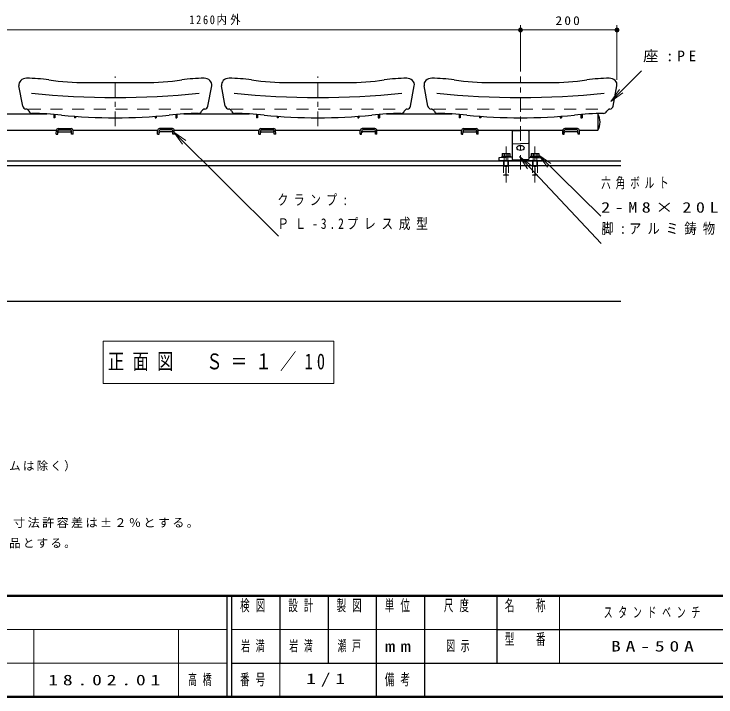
# Model space of a CAD drawing. Units: millimetres on the paper, scale 1:10. Extents: x -365 to 0, y 0 to 257.
# Drawn here: x -282.6 to -137.1, y 0 to 141.6 of the extents above; entities that cross this region are included whole.
import ezdxf

# ---------------------------------------------------------------- set-up
doc = ezdxf.new("R2010")
doc.units = ezdxf.units.MM
for name, pattern in [('USER1', [4.5, 2.5, -2]), ('USER2', [6, 3, -1, 1, -1]), ('USER3', [8, 3, -1, 1, -1, 1, -1])]:
    doc.linetypes.add(name, pattern=pattern)
doc.layers.add('LY_1', color=7, linetype='Continuous', lineweight=25)
doc.layers.add('LY_3', color=7, linetype='Continuous', lineweight=13)
doc.styles.add('ＭＳ ゴシック', font='')
doc.styles.get('ＭＳ ゴシック').set_extended_font_data('MS Gothic')

# ---------------------------------------------------------------- blocks, each defined once
blk = doc.blocks.new('open_arrow')
at = {"color": 0, "linetype": 'Continuous', "lineweight": -2}
blk.add_lwpolyline([(7.5, 1.25), (0, 0), (7.5, -1.25)], dxfattribs=at)
blk = doc.blocks.new('filled_dot')
at = {"color": 0, "linetype": 'Continuous', "lineweight": -2, "const_width": 1.25}
blk.add_lwpolyline([(-0.625, 0, 1), (0.625, 0, 1)], format="xyb", close=True, dxfattribs=at)

msp = doc.modelspace()

# ---------------------------------------------------------------- linework, layer by layer
at = {"layer": 'LY_1', "lineweight": 13}
for p, q in [((-303.6, 138.278), (-177.6, 138.278)), ((-177.6, 129.651), (-177.6, 139.278)), ((-177.6, 138.278), (-157.6, 138.278)), ((-157.6, 127.913), (-157.6, 139.278)), ((-158.849, 123.486), (-152.548, 129.787)), ((-249.458, 117.111), (-227.806, 95.509)), ((-173.81, 112.324), (-160.97, 99.686)), ((-177.805, 112.026), (-160.864, 94.003)), ((-264.1, 73.775), (-264.1, 64.975)), ((-216.3, 73.775), (-264.1, 73.775)), ((-216.3, 64.975), (-216.3, 73.775)), ((-264.1, 64.975), (-216.3, 64.975))]:
    msp.add_line(p, q, dxfattribs=at)
at = {"layer": 'LY_1', "linetype": 'USER2', "lineweight": 13}
for p, q in [((-261.6, 118.361), (-261.6, 128.651)), ((-219.6, 118.361), (-219.6, 128.651)), ((-177.6, 109.331), (-177.6, 128.651)), ((-180.6, 114.099), (-180.6, 106.678)), ((-174.6, 114.099), (-174.6, 106.678))]:
    msp.add_line(p, q, dxfattribs=at)
at = {"layer": 'LY_1'}
for p, q in [((-280.799, 122.491), (-281.579, 126.69)), ((-267.67, 127.378), (-255.53, 127.378)), ((-242.4, 122.491), (-241.62, 126.69)), ((-238.799, 122.491), (-239.579, 126.69)), ((-225.67, 127.378), (-213.53, 127.378)), ((-200.4, 122.491), (-199.62, 126.69)), ((-196.799, 122.491), (-197.579, 126.69)), ((-183.67, 127.378), (-171.53, 127.378)), ((-158.4, 122.491), (-157.62, 126.69)), ((-289.366, 120.878), (-275.833, 120.878)), ((-247.366, 120.878), (-233.833, 120.878)), ((-205.366, 120.878), (-191.833, 120.878)), ((-161.6, 120.878), (-161.6, 117.478)), ((-274.35, 120.781), (-274.35, 120.078)), ((-274.12, 120.078), (-274.35, 120.078)), ((-274.12, 120.763), (-274.12, 120.078)), ((-270.08, 120.402), (-270.08, 120.078)), ((-269.85, 120.078), (-270.08, 120.078)), ((-269.85, 120.385), (-269.85, 120.078)), ((-253.35, 120.385), (-253.35, 120.078)), ((-253.35, 120.078), (-253.12, 120.078)), ((-253.12, 120.402), (-253.12, 120.078)), ((-249.08, 120.763), (-249.08, 120.078)), ((-249.08, 120.078), (-248.85, 120.078)), ((-248.85, 120.781), (-248.85, 120.078)), ((-232.35, 120.781), (-232.35, 120.078)), ((-232.12, 120.078), (-232.35, 120.078)), ((-232.12, 120.763), (-232.12, 120.078)), ((-228.08, 120.402), (-228.08, 120.078)), ((-227.85, 120.078), (-228.08, 120.078)), ((-227.85, 120.385), (-227.85, 120.078)), ((-211.35, 120.385), (-211.35, 120.078)), ((-211.35, 120.078), (-211.12, 120.078)), ((-211.12, 120.402), (-211.12, 120.078)), ((-207.08, 120.763), (-207.08, 120.078)), ((-207.08, 120.078), (-206.85, 120.078)), ((-206.85, 120.781), (-206.85, 120.078)), ((-190.35, 120.781), (-190.35, 120.078)), ((-190.12, 120.078), (-190.35, 120.078)), ((-190.12, 120.763), (-190.12, 120.078)), ((-186.08, 120.402), (-186.08, 120.078)), ((-185.85, 120.078), (-186.08, 120.078)), ((-185.85, 120.385), (-185.85, 120.078)), ((-169.35, 120.385), (-169.35, 120.078)), ((-169.35, 120.078), (-169.12, 120.078)), ((-169.12, 120.402), (-169.12, 120.078)), ((-165.08, 120.763), (-165.08, 120.078)), ((-165.08, 120.078), (-164.85, 120.078)), ((-164.85, 120.781), (-164.85, 120.078)), ((-291.376, 117.478), (-273.829, 117.478)), ((-273.85, 116.666), (-273.829, 117.478)), ((-273.85, 116.658), (-273.53, 116.658)), ((-273.53, 116.658), (-273.511, 117.397)), ((-273.43, 117.843), (-270.77, 117.843)), ((-273.322, 117.158), (-270.878, 117.158)), ((-273.311, 117.592), (-270.888, 117.592)), ((-270.67, 116.658), (-270.688, 117.397)), ((-270.35, 116.658), (-270.67, 116.658)), ((-270.37, 117.478), (-252.834, 117.478)), ((-270.35, 116.666), (-270.37, 117.478)), ((-252.855, 116.658), (-252.535, 116.658)), ((-252.854, 116.666), (-252.834, 117.478)), ((-252.535, 116.658), (-252.516, 117.397)), ((-249.774, 117.843), (-252.435, 117.843)), ((-249.882, 117.158), (-252.327, 117.158)), ((-249.893, 117.592), (-252.316, 117.592)), ((-249.675, 116.658), (-249.693, 117.397)), ((-249.355, 116.658), (-249.675, 116.658)), ((-249.376, 117.478), (-231.829, 117.478)), ((-249.355, 116.666), (-249.375, 117.478)), ((-231.85, 116.666), (-231.829, 117.478)), ((-231.85, 116.658), (-231.53, 116.658)), ((-231.53, 116.658), (-231.511, 117.397)), ((-231.43, 117.843), (-228.77, 117.843)), ((-231.322, 117.158), (-228.878, 117.158)), ((-231.311, 117.592), (-228.888, 117.592)), ((-228.67, 116.658), (-228.688, 117.397)), ((-228.35, 116.658), (-228.67, 116.658)), ((-228.37, 117.478), (-210.834, 117.478)), ((-228.35, 116.666), (-228.37, 117.478)), ((-210.855, 116.658), (-210.535, 116.658)), ((-210.854, 116.666), (-210.834, 117.478)), ((-210.535, 116.658), (-210.516, 117.397)), ((-207.774, 117.843), (-210.435, 117.843)), ((-207.882, 117.158), (-210.327, 117.158)), ((-207.893, 117.592), (-210.316, 117.592)), ((-207.675, 116.658), (-207.693, 117.397)), ((-207.355, 116.658), (-207.675, 116.658)), ((-207.375, 117.478), (-189.829, 117.478)), ((-207.355, 116.666), (-207.375, 117.478)), ((-189.85, 116.666), (-189.829, 117.478)), ((-189.85, 116.658), (-189.53, 116.658)), ((-189.53, 116.658), (-189.511, 117.397)), ((-189.43, 117.843), (-186.77, 117.843)), ((-189.322, 117.158), (-186.878, 117.158)), ((-189.311, 117.592), (-186.888, 117.592)), ((-186.67, 116.658), (-186.688, 117.397)), ((-186.35, 116.658), (-186.67, 116.658)), ((-186.37, 117.478), (-168.834, 117.478)), ((-186.35, 116.666), (-186.37, 117.478)), ((-168.855, 116.658), (-168.535, 116.658)), ((-168.854, 116.666), (-168.834, 117.478)), ((-168.535, 116.658), (-168.516, 117.397)), ((-165.774, 117.843), (-168.435, 117.843)), ((-165.882, 117.158), (-168.327, 117.158)), ((-165.893, 117.592), (-168.316, 117.592)), ((-165.675, 116.658), (-165.693, 117.397)), ((-165.355, 116.658), (-165.675, 116.658)), ((-165.375, 117.478), (-161.6, 117.478)), ((-165.355, 116.666), (-165.375, 117.478)), ((-345.6, 111.178), (-156.8, 111.178)), ((-345.6, 110.178), (-156.8, 110.178)), ((-345.6, 82.078), (-156.8, 82.078))]:
    msp.add_line(p, q, dxfattribs=at)
at = {"layer": 'LY_1', "linetype": 'USER1', "lineweight": 13}
for p, q in [((-279.575, 121.878), (-243.625, 121.878)), ((-237.575, 121.878), (-201.625, 121.878)), ((-195.575, 121.878), (-159.625, 121.878))]:
    msp.add_line(p, q, dxfattribs=at)
at = {"layer": 'LY_1', "color": 4}
for p, q in [((-179.35, 117.478), (-179.35, 111.526)), ((-179.253, 117.381), (-177.6, 117.428)), ((-175.947, 117.381), (-177.6, 117.428)), ((-175.85, 117.478), (-175.85, 111.526)), ((-179.253, 114.756), (-177.6, 114.708)), ((-175.947, 114.756), (-177.6, 114.708)), ((-182.1, 111.683), (-182.1, 111.178)), ((-173.1, 111.178), (-182.1, 111.178)), ((-179.35, 111.905), (-182.004, 111.783)), ((-179.253, 111.426), (-177.6, 111.378)), ((-175.947, 111.426), (-177.6, 111.378)), ((-175.85, 111.905), (-173.195, 111.783)), ((-173.1, 111.683), (-173.1, 111.178))]:
    msp.add_line(p, q, dxfattribs=at)
at = {"layer": 'LY_1', "color": 2}
for p, q in [((-181.5, 112.138), (-181.5, 111.978)), ((-181.5, 112.138), (-179.7, 112.138)), ((-181.39, 112.688), (-179.81, 112.688)), ((-181.39, 112.688), (-181.39, 112.138)), ((-180.995, 112.688), (-180.995, 112.138)), ((-180.205, 112.688), (-180.205, 112.138)), ((-179.81, 112.688), (-179.81, 112.138)), ((-179.7, 112.138), (-179.7, 111.978)), ((-175.5, 112.138), (-175.5, 111.978)), ((-175.5, 112.138), (-173.7, 112.138)), ((-175.39, 112.688), (-173.81, 112.688)), ((-175.39, 112.688), (-175.39, 112.138)), ((-174.995, 112.688), (-174.995, 112.138)), ((-174.205, 112.688), (-174.205, 112.138)), ((-173.81, 112.688), (-173.81, 112.138)), ((-173.7, 112.138), (-173.7, 111.978)), ((-181.5, 111.978), (-179.7, 111.978)), ((-175.5, 111.978), (-173.7, 111.978))]:
    msp.add_line(p, q, dxfattribs=at)
at = {"layer": 'LY_1', "color": 2, "linetype": 'USER1', "lineweight": 13}
for p, q in [((-181, 112.138), (-181, 110.138)), ((-180.2, 112.138), (-180.2, 110.138)), ((-175, 112.138), (-175, 110.138)), ((-174.2, 112.138), (-174.2, 110.138)), ((-181.1, 111.178), (-180.1, 111.178)), ((-181.1, 111.178), (-181.1, 108.228)), ((-180.1, 111.178), (-180.1, 108.228)), ((-175.1, 111.178), (-174.1, 111.178)), ((-175.1, 111.178), (-175.1, 108.228)), ((-174.1, 111.178), (-174.1, 108.228)), ((-181, 110.138), (-180.2, 110.138)), ((-180.65, 109.678), (-180.65, 108.178)), ((-180.65, 109.678), (-180.55, 109.678)), ((-180.55, 109.678), (-180.55, 108.178)), ((-175, 110.138), (-174.2, 110.138)), ((-174.65, 109.678), (-174.65, 108.178)), ((-174.65, 109.678), (-174.55, 109.678)), ((-174.55, 109.678), (-174.55, 108.178)), ((-181.05, 108.178), (-181.1, 108.228)), ((-181.1, 108.228), (-180.65, 108.228)), ((-181.05, 108.178), (-180.65, 108.178)), ((-180.1, 108.228), (-180.55, 108.228)), ((-180.15, 108.178), (-180.55, 108.178)), ((-180.15, 108.178), (-180.1, 108.228)), ((-175.05, 108.178), (-175.1, 108.228)), ((-175.1, 108.228), (-174.65, 108.228)), ((-175.05, 108.178), (-174.65, 108.178)), ((-174.1, 108.228), (-174.55, 108.228)), ((-174.15, 108.178), (-174.55, 108.178)), ((-174.15, 108.178), (-174.1, 108.228))]:
    msp.add_line(p, q, dxfattribs=at)
at = {"layer": 'LY_1', "linetype": 'USER3', "lineweight": 13}
for p, q in [((-180.932, 109.978), (-180.267, 109.978)), ((-174.932, 109.978), (-174.267, 109.978))]:
    msp.add_line(p, q, dxfattribs=at)
at = {"layer": 'LY_1'}
for centre, radius, start, end in [((-280.019, 126.536), 1.742, 89.34245, 133.6012), ((-280.411, 92.394), 35.887, 81.89889, 89.34245), ((-242.788, 92.394), 35.887, 90.65755, 98.10111), ((-243.18, 126.536), 1.742, 46.3988, 90.65755), ((-238.019, 126.536), 1.742, 89.34245, 133.6012), ((-238.411, 92.394), 35.887, 81.89889, 89.34245), ((-200.788, 92.394), 35.887, 90.65755, 98.10111), ((-201.18, 126.536), 1.742, 46.3988, 90.65755), ((-196.019, 126.536), 1.742, 89.34245, 133.6012), ((-196.411, 92.394), 35.887, 81.89889, 89.34245), ((-158.788, 92.394), 35.887, 90.65755, 98.10111), ((-159.18, 126.536), 1.742, 46.3988, 90.65755), ((-280.379, 126.913), 1.221, 133.6012, 190.52268), ((-267.67, 181.906), 54.527, 261.89889, 270), ((-255.53, 181.906), 54.527, 270, 278.10111), ((-242.821, 126.913), 1.221, 349.47732, 46.3988), ((-238.379, 126.913), 1.221, 133.6012, 190.52268), ((-225.67, 181.906), 54.527, 261.89889, 270), ((-213.53, 181.906), 54.527, 270, 278.10111), ((-200.821, 126.913), 1.221, 349.47732, 46.3988), ((-196.379, 126.913), 1.221, 133.6012, 190.52268), ((-183.67, 181.906), 54.527, 261.89889, 270), ((-171.53, 181.906), 54.527, 270, 278.10111), ((-158.821, 126.913), 1.221, 349.47732, 46.3988), ((-261.6, 293.059), 168.78, 264.09354, 275.90646), ((-219.6, 293.059), 168.78, 264.09354, 275.90646), ((-177.6, 293.059), 168.78, 264.09354, 275.90646), ((-280.062, 122.628), 0.75, 190.52268, 265.20415), ((-243.138, 122.628), 0.75, 274.79585, 349.47732), ((-238.062, 122.628), 0.75, 190.52268, 265.20415), ((-201.138, 122.628), 0.75, 274.79585, 349.47732), ((-196.062, 122.628), 0.75, 190.52268, 265.20415), ((-159.138, 122.628), 0.75, 274.79585, 349.47732), ((-280.187, 121.134), 0.75, 23.2147, 85.20415), ((-278.809, 121.725), 0.75, 203.2147, 269.41969), ((-279.496, 53.843), 67.135, 84.24214, 89.41969), ((-243.703, 53.843), 67.135, 90.58031, 95.75786), ((-244.391, 121.725), 0.75, 270.58031, 336.7853), ((-243.012, 121.134), 0.75, 94.79585, 156.7853), ((-238.187, 121.134), 0.75, 23.2147, 85.20415), ((-236.809, 121.725), 0.75, 203.2147, 269.41969), ((-237.496, 53.843), 67.135, 84.24214, 89.41969), ((-201.703, 53.843), 67.135, 90.58031, 95.75786), ((-202.391, 121.725), 0.75, 270.58031, 336.7853), ((-201.012, 121.134), 0.75, 94.79585, 156.7853), ((-196.187, 121.134), 0.75, 23.2147, 85.20415), ((-194.809, 121.725), 0.75, 203.2147, 269.41969), ((-195.496, 53.843), 67.135, 84.24214, 89.41969), ((-159.703, 53.843), 67.135, 90.58031, 95.75786), ((-164.24, 119.178), 3.14, 327.22101, 32.77916), ((-160.391, 121.725), 0.75, 270.58031, 336.7853), ((-159.012, 121.134), 0.75, 94.79585, 156.7853), ((-261.6, 231.329), 111.251, 264.24214, 275.75786), ((-219.6, 231.329), 111.251, 264.24214, 275.75786), ((-177.6, 231.329), 111.251, 264.24214, 275.75786), ((-273.43, 117.443), 0.4, 89.99998, 178.56127), ((-273.322, 116.958), 0.2, 90.00004, 178.56127), ((-273.311, 117.392), 0.2, 90.00004, 178.56127), ((-270.888, 117.392), 0.2, 1.43875, 89.99998), ((-270.878, 116.958), 0.2, 1.43876, 89.99998), ((-270.77, 117.443), 0.4, 1.43875, 89.99998), ((-252.435, 117.443), 0.4, 90.00002, 178.56125), ((-252.327, 116.958), 0.2, 90.00002, 178.56124), ((-252.316, 117.392), 0.2, 90.00002, 178.56125), ((-249.893, 117.392), 0.2, 1.43873, 89.99996), ((-249.882, 116.958), 0.2, 1.43873, 89.99996), ((-249.774, 117.443), 0.4, 1.43873, 90.00002), ((-231.43, 117.443), 0.4, 89.99998, 178.56127), ((-231.322, 116.958), 0.2, 90.00004, 178.56127), ((-231.311, 117.392), 0.2, 90.00004, 178.56127), ((-228.888, 117.392), 0.2, 1.43875, 89.99998), ((-228.878, 116.958), 0.2, 1.43876, 89.99998), ((-228.77, 117.443), 0.4, 1.43875, 89.99998), ((-210.435, 117.443), 0.4, 90.00002, 178.56125), ((-210.327, 116.958), 0.2, 90.00002, 178.56124), ((-210.316, 117.392), 0.2, 90.00002, 178.56125), ((-207.893, 117.392), 0.2, 1.43873, 89.99996), ((-207.882, 116.958), 0.2, 1.43873, 89.99996), ((-207.774, 117.443), 0.4, 1.43873, 90.00002), ((-189.43, 117.443), 0.4, 89.99998, 178.56127), ((-189.322, 116.958), 0.2, 90.00004, 178.56127), ((-189.311, 117.392), 0.2, 90.00004, 178.56127), ((-186.888, 117.392), 0.2, 1.43875, 89.99998), ((-186.878, 116.958), 0.2, 1.43876, 89.99998), ((-186.77, 117.443), 0.4, 1.43875, 89.99998), ((-168.435, 117.443), 0.4, 90.00002, 178.56125), ((-168.327, 116.958), 0.2, 90.00002, 178.56124), ((-168.316, 117.392), 0.2, 90.00002, 178.56125), ((-165.893, 117.392), 0.2, 1.43873, 89.99996), ((-165.882, 116.958), 0.2, 1.43873, 89.99996), ((-165.774, 117.443), 0.4, 1.43873, 90.00002)]:
    msp.add_arc(centre, radius, start, end, dxfattribs=at)
at = {"layer": 'LY_1', "color": 4}
for centre, start, end in [((-179.25, 117.281), 91.63684, 179.99996), ((-175.95, 117.281), 0, 88.36312), ((-179.25, 114.856), 179.99998, 268.36311), ((-175.95, 114.856), 271.63682, 359.99995), ((-182, 111.683), 92.63251, 179.99996), ((-179.25, 111.526), 179.99998, 268.36311), ((-175.95, 111.526), 271.63682, 359.99995), ((-173.2, 111.683), 0, 87.36755)]:
    msp.add_arc(centre, 0.1, start, end, dxfattribs=at)
msp.add_ellipse((-177.6, 113.822), major_axis=(0.75, 0), ratio=0.707123, dxfattribs=at)
at = {"layer": 'LY_3', "lineweight": 50}
for p, q in [((-365, 21), (0, 21)), ((-365, 0), (0, 0))]:
    msp.add_line(p, q, dxfattribs=at)
at = {"layer": 'LY_3', "color": 211, "lineweight": 25}
for p, q in [((-238.5, 21), (-238.5, 0)), ((-237.5, 21), (-237.5, 0)), ((-227.5, 21), (-227.5, 7)), ((-217.5, 21), (-217.5, 7)), ((-207.5, 21), (-207.5, 0)), ((-197.5, 21), (-197.5, 7)), ((-182.5, 21), (-182.5, 7)), ((-182.5, 14), (-70, 14)), ((-237.5, 7), (0, 7))]:
    msp.add_line(p, q, dxfattribs=at)
at = {"layer": 'LY_3'}
for p, q in [((-169.5, 21), (-169.5, 7)), ((-365, 14), (-238.5, 14)), ((-278.5, 14), (-278.5, 0)), ((-248.5, 14), (-248.5, 0)), ((-237.5, 14), (-182.5, 14)), ((-365, 7), (-238.5, 7)), ((-227.5, 7), (-227.5, 0))]:
    msp.add_line(p, q, dxfattribs=at)
at = {"layer": 'LY_3', "lineweight": 25}
msp.add_line((-197.5, 7), (-197.5, 0), dxfattribs=at)

# ---------------------------------------------------------------- block references
at = {"layer": 'LY_1', "lineweight": 13, "xscale": 0.4, "yscale": 0.4}
for name, p, rotation in [('filled_dot', (-177.6, 138.278), 180), ('filled_dot', (-157.6, 138.278), 180), ('open_arrow', (-158.849, 123.486), 45), ('open_arrow', (-249.458, 117.111), 315.1), ('open_arrow', (-177.805, 112.026), 313.2), ('open_arrow', (-173.81, 112.324), 315.5)]:
    msp.add_blockref(name, p, dxfattribs=dict(at, rotation=rotation))
msp.add_blockref('filled_dot', (-177.6, 138.278), dxfattribs=at)

# ---------------------------------------------------------------- texts
at = {"layer": 'LY_1', "style": 'ＭＳ ゴシック'}
for s, insert, char_height, attachment_point in [('\\T1.33;\\W0.85;1260内外', (-240.6, 139.278), 1.833, 8), ('\\T1.33;\\W1.1;200', (-167.6, 139.278), 1.833, 8), ('\\T1.5;\\W1.05;座:PE', (-152.17, 132.787), 2.199, 4), ('\\T1.5;\\W0.65;六角ボルト', (-160.875, 106.486), 2.199, 4), ('\\T1.5;\\W0.75;クランプ:', (-227.996, 103.009), 2.199, 4), ('\\T1.5;\\W1.25;2-M8×20L\\~SUS', (-160.875, 101.486), 2.199, 4), ('\\T1.5;\\W0.8;ＰＬ-3.2プレス成型', (-227.996, 98.009), 2.199, 4), ('\\T1.5;\\W0.85;脚:アルミ鋳物\u3000AC7A', (-160.83, 97.003), 2.199, 4), ('\\T1.51;\\W0.75;正面図\u3000Ｓ＝１／10', (-240.2, 69.375), 3.299, 5), ('\\T1.19;鋼材は、溶融亜鉛メッキ処理とし、無塗装とする。（フレ－ムは除く）', (-360.762, 46.776), 1.76, 7), ('\\T1.19;\\W1.05;ベンチ材は、PE(高密度ポリエチレン)ブロー成形品とし、寸法許容差は±２％とする。', (-360.762, 34.776), 1.76, 7), ('\\T1.19;本製品は、（一社）日本公園施設業協会賠償責任保険加入製品とする。', (-360.762, 30.776), 1.76, 7), ('\\T1.64;\\W0.6;スタンドベンチ', (-149.75, 17.5), 2.199, 5), ('\\T1.64;\\W0.6;岩満', (-232.5, 10.5), 2.199, 5), ('\\T1.64;\\W0.6;岩満', (-222.5, 10.5), 2.199, 5), ('\\T1.64;\\W0.6;瀬戸', (-212.5, 10.5), 2.199, 5), ('\\T1.64;\\W0.6;図示', (-190, 10.5), 2.199, 5), ('\\T1.5;\\W1.35;BA-50A', (-149.75, 10.5), 2.199, 5), ('\\T1.5;\\W1.35;18.02.01', (-275.5, 3.5), 2.199, 4), ('\\T1.64;\\W0.6;高橋', (-246.5, 3.5), 2.199, 4), ('\\T1.5;\\W1.35;1/1', (-217.5, 3.5), 2.199, 5)]:
    msp.add_mtext(s, dxfattribs=dict(at, insert=insert, char_height=char_height, attachment_point=attachment_point))
at = {"layer": 'LY_3', "color": 4, "char_height": 2.346, "style": 'ＭＳ ゴシック'}
for s, insert, attachment_point in [('\\T1.64;\\W0.6;検図', (-232.5, 20.167), 2), ('\\T1.64;\\W0.6;設計', (-222.5, 20.167), 2), ('\\T1.64;\\W0.6;製図', (-212.5, 20.167), 2), ('\\T1.64;\\W0.6;単位', (-202.5, 20.167), 2), ('\\T1.64;\\W0.6;尺度', (-190.25, 20.167), 2), ('\\T1.64;\\W0.6;名\u3000称', (-176, 20.167), 2), ('\\T1.64;\\W0.6;型\u3000番', (-176, 13.167), 2), ('\\T1.5;\\W1.35;mm', (-202.5, 10.5), 5), ('\\T1.64;\\W0.6;番号', (-232.5, 3.5), 5), ('\\T1.64;\\W0.6;備考', (-202.5, 3.5), 5)]:
    msp.add_mtext(s, dxfattribs=dict(at, insert=insert, attachment_point=attachment_point))

doc.saveas('drawing.dxf')
